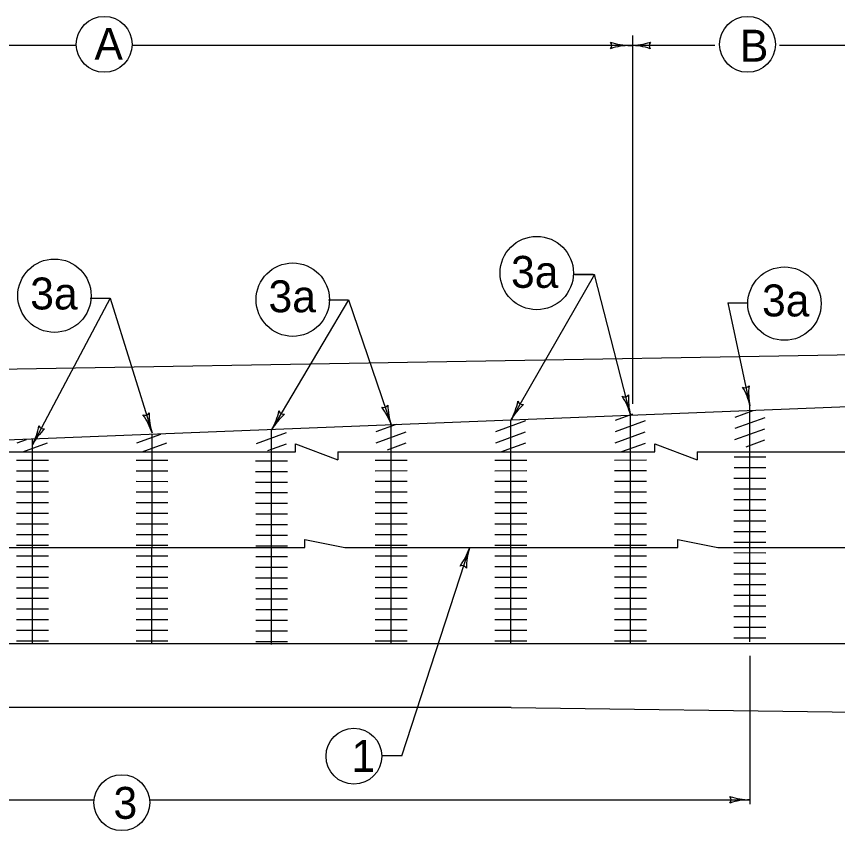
# Model space of a CAD drawing. Extents: x 997.6 to 1036.6, y 998.9 to 1022.6.
# Drawn here: x 1011.11 to 1016.26, y 1006.91 to 1012.01 of the extents above; entities that cross this region are included whole.
import ezdxf

# ---------------------------------------------------------------- set-up
doc = ezdxf.new("R2010")
doc.units = 0
doc.layers.add('Level 1', color=7, linetype='Continuous')

msp = doc.modelspace()

# ---------------------------------------------------------------- linework, layer by layer
at = {"layer": 'Level 1'}
for p, q in [((1014.9738, 1009.5848), (1014.9738, 1011.8949)), ((1011.4832, 1011.8324), (1008.8273, 1011.8324)), ((1014.9579, 1011.8324), (1011.8329, 1011.8324)), ((1015.4873, 1011.8324), (1014.9579, 1011.8324)), ((1016.4579, 1011.8324), (1015.8926, 1011.8324)), ((1014.7326, 1010.397), (1014.2079, 1009.483)), ((1014.6003, 1010.3982), (1014.7253, 1010.3982)), ((1014.6076, 1010.3971), (1014.7326, 1010.3971)), ((1014.9579, 1009.517), (1014.7326, 1010.397)), ((1011.6946, 1010.2487), (1011.2079, 1009.3285)), ((1011.5696, 1010.2488), (1011.6946, 1010.2488)), ((1011.6946, 1010.2487), (1011.9579, 1009.4033)), ((1013.1907, 1010.2381), (1012.7079, 1009.4234)), ((1013.0657, 1010.2382), (1013.1907, 1010.2382)), ((1013.1907, 1010.2381), (1013.4579, 1009.4532)), ((1015.5699, 1010.218), (1015.6949, 1010.218)), ((1015.5699, 1010.218), (1015.7079, 1009.5725)), ((1021.7069, 1009.982), (1009.2093, 1009.7721)), ((1020.3607, 1009.7279), (1009.2093, 1009.2843)), ((1015.6153, 1009.5029), (1015.7272, 1009.5435)), ((1015.7078, 1009.3128), (1015.7079, 1009.5726)), ((1014.1143, 1009.4133), (1014.3023, 1009.4817)), ((1014.2078, 1009.2937), (1014.2079, 1009.4831)), ((1014.8643, 1009.4123), (1015.0523, 1009.4806)), ((1014.8653, 1009.4828), (1014.9738, 1009.5223)), ((1014.9579, 1009.2927), (1014.9579, 1009.5129)), ((1015.6143, 1009.4324), (1015.8023, 1009.5007)), ((1012.708, 1009.2886), (1012.7079, 1009.4234)), ((1013.3643, 1009.4128), (1013.4918, 1009.4592)), ((1013.4578, 1009.2932), (1013.4579, 1009.4533)), ((1015.6131, 1009.3613), (1015.8011, 1009.4295)), ((1011.8632, 1009.3418), (1012.0127, 1009.3963)), ((1011.9579, 1009.2934), (1011.9579, 1009.3936)), ((1012.6133, 1009.337), (1012.8012, 1009.4054)), ((1013.3632, 1009.3416), (1013.5512, 1009.41)), ((1014.1132, 1009.3421), (1014.3011, 1009.4105)), ((1014.8633, 1009.3411), (1015.0512, 1009.4095)), ((1011.1133, 1009.3417), (1011.1698, 1009.3623)), ((1011.1472, 1009.2843), (1011.3019, 1009.3406)), ((1011.2079, 1009.2933), (1011.2079, 1009.3638)), ((1011.8965, 1009.2843), (1012.0518, 1009.3408)), ((1012.6844, 1009.2931), (1012.8019, 1009.3359)), ((1012.8573, 1009.2843), (1012.8573, 1009.3343)), ((1012.8573, 1009.3343), (1013.1237, 1009.2343)), ((1013.4345, 1009.2978), (1013.5519, 1009.3405)), ((1014.1459, 1009.2843), (1014.3019, 1009.341)), ((1014.8987, 1009.2843), (1015.0519, 1009.34)), ((1015.1106, 1009.2843), (1015.1106, 1009.3343)), ((1015.1106, 1009.3343), (1015.377, 1009.2343)), ((1015.6831, 1009.3168), (1015.8018, 1009.36)), ((1010.4785, 1009.2843), (1012.8573, 1009.2843)), ((1011.2079, 1008.0817), (1011.2079, 1009.2933)), ((1011.9578, 1008.0817), (1011.9579, 1009.2934)), ((1012.7079, 1008.0773), (1012.708, 1009.2886)), ((1013.1237, 1009.2843), (1013.1237, 1009.2343)), ((1013.1238, 1009.2843), (1015.1106, 1009.2843)), ((1013.4578, 1008.0818), (1013.4578, 1009.2932)), ((1014.2078, 1008.0817), (1014.2078, 1009.2937)), ((1014.9579, 1008.0843), (1014.9579, 1009.2927)), ((1015.377, 1009.2843), (1015.377, 1009.2343)), ((1015.377, 1009.2843), (1016.9808, 1009.2843)), ((1015.7069, 1008.0948), (1015.7078, 1009.3128)), ((1011.1079, 1009.2333), (1011.3079, 1009.2333)), ((1011.8578, 1009.2333), (1012.0578, 1009.2333)), ((1012.6079, 1009.2289), (1012.8079, 1009.2289)), ((1013.3578, 1009.2334), (1013.5579, 1009.2334)), ((1014.1078, 1009.2334), (1014.3079, 1009.2334)), ((1014.8579, 1009.2336), (1015.0579, 1009.2337)), ((1015.6077, 1009.2527), (1015.8078, 1009.2526)), ((1011.1079, 1009.1666), (1011.3079, 1009.1666)), ((1011.8578, 1009.1666), (1012.0579, 1009.1666)), ((1013.3578, 1009.1667), (1013.5579, 1009.1668)), ((1014.1078, 1009.1667), (1014.3079, 1009.1668)), ((1014.8579, 1009.1669), (1015.0579, 1009.1669)), ((1015.6077, 1009.186), (1015.8077, 1009.1859)), ((1012.6079, 1009.1622), (1012.808, 1009.1623)), ((1015.6076, 1009.1194), (1015.8077, 1009.1192)), ((1011.1079, 1009.1), (1011.3078, 1009.1)), ((1011.8578, 1009.1), (1012.0578, 1009.0999)), ((1012.6079, 1009.0956), (1012.8079, 1009.0956)), ((1013.3578, 1009.1001), (1013.5578, 1009.1001)), ((1014.1078, 1009.1001), (1014.3078, 1009.1001)), ((1014.8579, 1009.1003), (1015.0579, 1009.1003)), ((1011.1079, 1009.0333), (1011.3079, 1009.0333)), ((1011.8578, 1009.0333), (1012.0578, 1009.0333)), ((1012.6079, 1009.0289), (1012.8079, 1009.029)), ((1013.3578, 1009.0334), (1013.5578, 1009.0334)), ((1014.1078, 1009.0334), (1014.3078, 1009.0334)), ((1014.8579, 1009.0337), (1015.0579, 1009.0337)), ((1015.6076, 1009.0528), (1015.8075, 1009.0526)), ((1011.1079, 1008.9667), (1011.3079, 1008.9667)), ((1011.8578, 1008.9667), (1012.0578, 1008.9667)), ((1012.6079, 1008.9623), (1012.8079, 1008.9623)), ((1013.3578, 1008.9668), (1013.5578, 1008.9668)), ((1014.1078, 1008.9668), (1014.3078, 1008.9668)), ((1014.8579, 1008.967), (1015.0579, 1008.967)), ((1015.6075, 1008.9861), (1015.8075, 1008.9859)), ((1015.6075, 1008.9194), (1015.8074, 1008.9193)), ((1011.1079, 1008.9), (1011.3079, 1008.9)), ((1011.8578, 1008.9), (1012.0578, 1008.9)), ((1012.608, 1008.8956), (1012.8079, 1008.8956)), ((1013.3578, 1008.9001), (1013.5578, 1008.9001)), ((1014.1079, 1008.9001), (1014.3078, 1008.9001)), ((1014.8579, 1008.9003), (1015.0579, 1008.9003)), ((1011.1079, 1008.8333), (1011.3079, 1008.8333)), ((1011.8579, 1008.8333), (1012.0578, 1008.8333)), ((1012.608, 1008.8289), (1012.8079, 1008.8289)), ((1013.3578, 1008.8334), (1013.5578, 1008.8334)), ((1014.1079, 1008.8334), (1014.3078, 1008.8334)), ((1014.8579, 1008.8336), (1015.0579, 1008.8337)), ((1015.6074, 1008.8527), (1015.8074, 1008.8526)), ((1011.1079, 1008.7666), (1011.3079, 1008.7667)), ((1011.8579, 1008.7666), (1012.0578, 1008.7667)), ((1012.608, 1008.7622), (1012.8079, 1008.7623)), ((1013.3578, 1008.7667), (1013.5578, 1008.7668)), ((1014.1079, 1008.7667), (1014.3078, 1008.7668)), ((1014.858, 1008.7669), (1015.0579, 1008.767)), ((1015.6074, 1008.786), (1015.8073, 1008.7859)), ((1012.9161, 1008.6843), (1012.9161, 1008.7343)), ((1012.9161, 1008.7343), (1013.1661, 1008.6843)), ((1015.2556, 1008.6843), (1015.2556, 1008.7343)), ((1015.2556, 1008.7343), (1015.5056, 1008.6843)), ((1015.6073, 1008.7194), (1015.8073, 1008.7193)), ((1010.2033, 1008.6843), (1012.9161, 1008.6843)), ((1011.108, 1008.7), (1011.3079, 1008.6999)), ((1011.8579, 1008.7), (1012.0578, 1008.6999)), ((1012.608, 1008.6956), (1012.8079, 1008.6956)), ((1013.1661, 1008.6843), (1015.2556, 1008.6843)), ((1013.3579, 1008.7001), (1013.5578, 1008.7001)), ((1013.524, 1007.3785), (1013.9484, 1008.6813)), ((1014.1079, 1008.7001), (1014.3078, 1008.7001)), ((1014.858, 1008.7003), (1015.0579, 1008.7003)), ((1015.5056, 1008.6843), (1016.7383, 1008.6843)), ((1015.6073, 1008.6528), (1015.8073, 1008.6526)), ((1011.108, 1008.6333), (1011.3079, 1008.6333)), ((1011.8579, 1008.6333), (1012.0578, 1008.6333)), ((1012.608, 1008.6289), (1012.808, 1008.629)), ((1013.3579, 1008.6334), (1013.5578, 1008.6334)), ((1014.1079, 1008.6334), (1014.3078, 1008.6334)), ((1014.858, 1008.6337), (1015.0579, 1008.6337)), ((1011.1079, 1008.5667), (1011.3079, 1008.5667)), ((1011.8578, 1008.5667), (1012.0579, 1008.5667)), ((1012.6079, 1008.5623), (1012.808, 1008.5623)), ((1013.3578, 1008.5668), (1013.5578, 1008.5668)), ((1014.1078, 1008.5668), (1014.3078, 1008.5668)), ((1014.8579, 1008.567), (1015.058, 1008.567)), ((1015.6072, 1008.5861), (1015.8073, 1008.5859)), ((1011.1079, 1008.5), (1011.3079, 1008.5)), ((1011.8578, 1008.5), (1012.0579, 1008.5)), ((1012.6079, 1008.4956), (1012.808, 1008.4956)), ((1013.3578, 1008.5001), (1013.5578, 1008.5001)), ((1014.1078, 1008.5001), (1014.3079, 1008.5001)), ((1014.8579, 1008.5003), (1015.058, 1008.5003)), ((1015.6072, 1008.5194), (1015.8072, 1008.5193)), ((1015.6071, 1008.4528), (1015.8072, 1008.4526)), ((1011.1079, 1008.4333), (1011.3079, 1008.4333)), ((1011.8578, 1008.4333), (1012.0579, 1008.4333)), ((1012.608, 1008.4289), (1012.808, 1008.4289)), ((1013.3578, 1008.4334), (1013.5578, 1008.4334)), ((1014.1078, 1008.4334), (1014.3079, 1008.4334)), ((1014.8579, 1008.4337), (1015.058, 1008.4337)), ((1011.1079, 1008.3666), (1011.3079, 1008.3667)), ((1011.8578, 1008.3666), (1012.0579, 1008.3667)), ((1012.608, 1008.3623), (1012.808, 1008.3623)), ((1013.3578, 1008.3668), (1013.5578, 1008.3668)), ((1014.1078, 1008.3668), (1014.3079, 1008.3668)), ((1014.8579, 1008.3669), (1015.058, 1008.367)), ((1015.6071, 1008.386), (1015.8071, 1008.3859)), ((1011.1079, 1008.3), (1011.3079, 1008.2999)), ((1011.8578, 1008.3), (1012.0579, 1008.2999)), ((1012.608, 1008.2956), (1012.808, 1008.2956)), ((1013.3578, 1008.3001), (1013.5578, 1008.3001)), ((1014.1078, 1008.3001), (1014.3079, 1008.3001)), ((1014.858, 1008.3003), (1015.058, 1008.3003)), ((1015.607, 1008.3194), (1015.8071, 1008.3193)), ((1015.607, 1008.2528), (1015.807, 1008.2526)), ((1011.1079, 1008.2333), (1011.308, 1008.2333)), ((1011.8579, 1008.2333), (1012.0579, 1008.2333)), ((1012.608, 1008.2289), (1012.808, 1008.229)), ((1013.3578, 1008.2334), (1013.5578, 1008.2334)), ((1014.1078, 1008.2334), (1014.3079, 1008.2334)), ((1014.858, 1008.2337), (1015.058, 1008.2337)), ((1015.6069, 1008.1861), (1015.807, 1008.1859)), ((1011.1079, 1008.1667), (1011.308, 1008.1667)), ((1011.8579, 1008.1667), (1012.0579, 1008.1667)), ((1012.608, 1008.1623), (1012.8081, 1008.1623)), ((1013.3578, 1008.1668), (1013.5578, 1008.1668)), ((1014.1078, 1008.1668), (1014.3079, 1008.1668)), ((1014.858, 1008.167), (1015.058, 1008.167)), ((1007.2959, 1008.0843), (1022.6136, 1008.0843)), ((1011.1079, 1008.1), (1011.3079, 1008.1)), ((1011.8579, 1008.1), (1012.0578, 1008.1)), ((1012.608, 1008.0956), (1012.808, 1008.0956)), ((1013.3578, 1008.1001), (1013.5578, 1008.1001)), ((1014.1079, 1008.1001), (1014.3079, 1008.1001)), ((1014.858, 1008.1003), (1015.058, 1008.1003)), ((1015.6069, 1008.1194), (1015.8069, 1008.1193)), ((1015.7074, 1008.0058), (1015.7074, 1007.0766)), ((1014.2093, 1007.6818), (1007.2959, 1007.6818)), ((1014.2093, 1007.6818), (1021.7069, 1007.5814)), ((1013.524, 1007.3785), (1013.3992, 1007.3785)), ((1009.8554, 1007.1036), (1011.5946, 1007.1036)), ((1011.9428, 1007.1036), (1015.7074, 1007.1036))]:
    msp.add_line(p, q, dxfattribs=at)
for centre, radius in [((1011.6581, 1011.8393), 0.175), ((1015.6927, 1011.8393), 0.175), ((1014.3706, 1010.4056), 0.23), ((1011.3463, 1010.2636), 0.23), ((1012.8405, 1010.2388), 0.23), ((1015.9242, 1010.2139), 0.23), ((1013.2242, 1007.3767), 0.175), ((1011.7687, 1007.0856), 0.175), ((1011.7687, 1007.0856), 0.175)]:
    msp.add_circle(centre, radius, dxfattribs=at)
for centre, radius, start, end in [((1014.8093, 1011.8324), 0.0313, 318.7746, 40.8913), ((1014.9579, 1012.2233), 0.3909, 251.3472, 269.9939), ((1014.9579, 1012.2233), 0.3909, 270, 288.6688), ((1015.1066, 1011.8323), 0.0313, 138.7746, 220.8913), ((1014.9579, 1011.4414), 0.3909, 90, 108.6688), ((1014.9579, 1012.2233), 0.3909, 269.9878, 270), ((1014.9579, 1011.4414), 0.3909, 89.9878, 90), ((1014.9579, 1011.4414), 0.3909, 71.3472, 89.9939), ((1015.6769, 1009.7179), 0.0313, 240.8436, 322.9603), ((1015.3256, 1009.4908), 0.3909, 12.069, 30.7378), ((1016.0902, 1009.6543), 0.3909, 173.4161, 192.0629), ((1014.9211, 1009.661), 0.0313, 243.1359, 325.2526), ((1014.5792, 1009.42), 0.3909, 14.3613, 33.0301), ((1015.3367, 1009.6139), 0.3909, 175.7085, 194.3552), ((1013.4101, 1009.594), 0.0313, 247.5774, 329.6941), ((1013.828, 1009.5792), 0.3909, 180.1499, 198.7967), ((1013.8689, 1009.6777), 0.3909, 330.1427, 348.8115), ((1014.547, 1009.2884), 0.3909, 131.4899, 150.1366), ((1014.282, 1009.612), 0.0313, 198.9173, 281.034), ((1011.9138, 1009.5452), 0.0313, 246.0755, 328.1922), ((1012.3312, 1009.5196), 0.3909, 178.6481, 197.2948), ((1012.3716, 1009.6227), 0.3909, 329.3527, 348.0215), ((1012.7838, 1009.5513), 0.0313, 198.1273, 280.244), ((1013.0879, 1009.3272), 0.3909, 18.8028, 37.4716), ((1015.3256, 1009.4908), 0.3909, 12.0568, 12.069), ((1011.5847, 1009.287), 0.3909, 17.301, 35.9697), ((1013.0443, 1009.2241), 0.3909, 130.6999, 149.3466), ((1013.8689, 1009.6777), 0.3909, 330.1305, 330.1427), ((1014.5792, 1009.42), 0.3909, 14.3491, 14.3613), ((1010.8624, 1009.5112), 0.3909, 332.1282, 350.797), ((1011.5535, 1009.1457), 0.3909, 133.4754, 152.1221), ((1011.2775, 1009.4599), 0.0313, 200.9028, 283.0195), ((1012.3716, 1009.6227), 0.3909, 329.3405, 329.3527), ((1013.0879, 1009.3272), 0.3909, 18.7906, 18.8028), ((1011.5847, 1009.287), 0.3909, 17.2887, 17.301), ((1010.8624, 1009.5112), 0.3909, 332.116, 332.1282), ((1013.5767, 1008.8024), 0.3909, 323.3034, 341.9501), ((1014.3202, 1008.5602), 0.3909, 161.9562, 180.625), ((1014.3202, 1008.5602), 0.3909, 161.944, 161.9562), ((1013.9024, 1008.54), 0.0313, 30.7308, 112.8475), ((1015.5589, 1007.1036), 0.0313, 318.7746, 40.8913), ((1015.7074, 1007.4942), 0.3906, 251.3472, 269.9939), ((1015.7074, 1006.7129), 0.3906, 90, 108.6688), ((1015.7074, 1006.7129), 0.3906, 89.9878, 90)]:
    msp.add_arc(centre, radius, start, end, dxfattribs=at)

# ---------------------------------------------------------------- texts
for s, p in [('A', (1011.597, 1011.7424)), ('B', (1015.6446, 1011.7309)), ('3a', (1014.2093, 1010.313)), ('3a', (1011.194, 1010.1774)), ('3a', (1012.6886, 1010.1597)), ('3a', (1015.7835, 1010.1338)), ('1', (1013.2087, 1007.2784)), ('3', (1011.7163, 1006.9843))]:
    msp.add_text(s, height=0.2, dxfattribs=at).set_placement(p)

doc.saveas('drawing.dxf')
